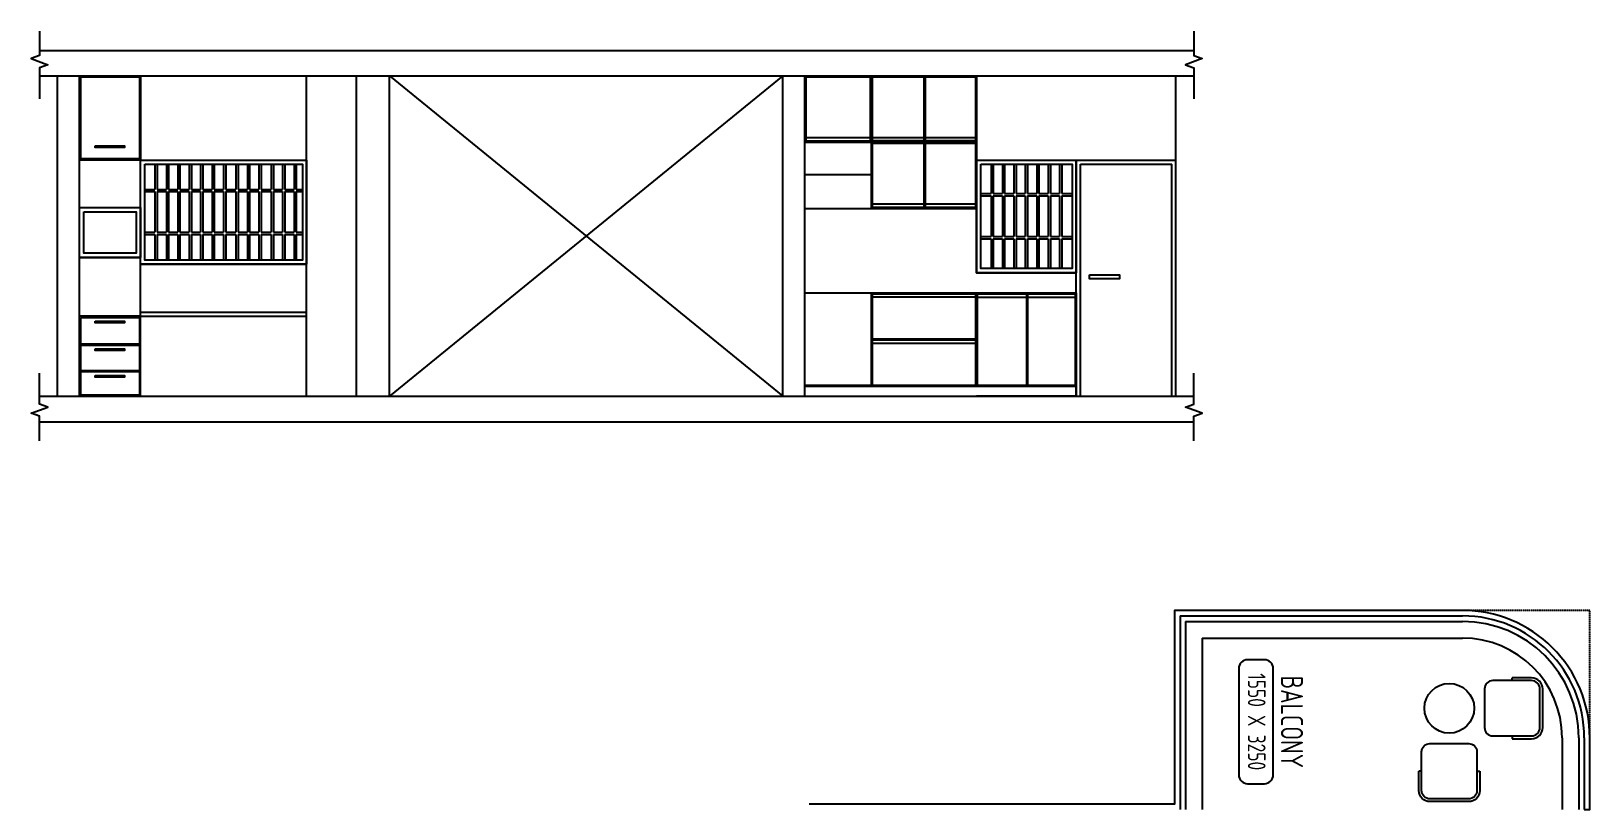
# Model space of a CAD drawing. Header units: millimetres. Extents: x -92307 to 258096, y -47434 to 112633.
# Drawn here: x 20674 to 34749, y 105661 to 112633 of the extents above; entities that cross this region are included whole.
import ezdxf
from ezdxf.enums import TextEntityAlignment as Align

# ---------------------------------------------------------------- set-up
doc = ezdxf.new("R2010")
doc.units = ezdxf.units.MM
doc.header["$LTSCALE"] = 10
doc.linetypes.add('HIDDEN', pattern=[9.525, 6.35, -3.175])
for name, color, linetype in [('A--BLOCKWALL-1', 9, 'Continuous'), ('A--CONCRETE-HID', 9, 'HIDDEN'), ('A--FURNITURE-0', 253, 'Continuous'), ('A--HANDRAIL-1', 9, 'Continuous'), ('A--SPACENUMBER', 2, 'Continuous'), ('A--SPACENUMBER-1', 8, 'Continuous'), ('A--SPACEREF', 3, 'Continuous'), ('A--Stucture', 9, 'Continuous')]:
    doc.layers.add(name, color=color, linetype=linetype)
doc.styles.add('ISO', font='isocp2.shx', dxfattribs={"width": 0.8})

# ---------------------------------------------------------------- blocks, each defined once
blk = doc.blocks.new('A$C383732B3')
for p, q in [((275, 250), (275, 275)), ((275, -250), (275, -275))]:
    blk.add_line(p, q)
blk.add_lwpolyline([(275, 275), (100, 275, 0.414214), (0, 175), (0, -175, 0.414214), (100, -275), (275, -275)], format="xyb")
blk.add_lwpolyline([(100, -250), (450, -250, 0.414214), (525, -175), (525, 175, 0.414214), (450, 250), (100, 250, 0.414214), (25, 175), (25, -175, 0.414214)], format="xyb", close=True)
blk = doc.blocks.new('SPACE')
at = {"layer": 'A--SPACENUMBER-1'}
blk.add_lwpolyline([(-600, 0), (600, 0, 0.414213562), (700, 100), (700, 288.5, 0.414213562), (600, 388.5), (-600, 388.5, 0.414213562), (-700, 288.5), (-700, 100, 0.414213562), (-600, 0, -0.052514465)], format="xyb", dxfattribs=at)
at = {"layer": 'A--SPACENUMBER', "style": 'ISO', "width": 0.8, "flags": 4}
blk.add_attdef('01', text='', height=250, dxfattribs=at).set_placement((0.455, 202.41), align=Align.MIDDLE)
at = {"layer": 'A--SPACEREF', "style": 'ISO', "width": 0.8, "flags": 4}
blk.add_attdef('S', text='', height=300, dxfattribs=at).set_placement((1.35, 474.975), align=Align.CENTER)

msp = doc.modelspace()

# ---------------------------------------------------------------- linework, layer by layer
for p, q in [((20749.6, 112459.4), (31172.1, 112459.4)), ((20749.6, 112230.8), (31172.1, 112230.8)), ((20910.8, 109334.8), (20910.8, 112230.8)), ((21110.8, 109334.8), (21110.8, 112230.8)), ((21660.8, 109334.8), (21660.8, 112230.8)), ((23160.8, 109334.8), (23160.8, 112230.8)), ((23610.8, 109334.8), (23610.8, 112230.8)), ((23910.8, 109334.8), (23910.8, 112230.8)), ((23910.8, 112230.8), (27460.8, 109334.8)), ((27460.8, 112230.8), (23910.8, 109334.8)), ((27460.8, 109334.8), (27460.8, 112230.8)), ((27660.8, 109334.8), (27660.8, 112230.8)), ((28260.8, 111029.6), (28260.8, 112230.8)), ((28260.8, 112230.8), (29210.8, 112230.8)), ((28735.8, 112221.5), (28735.8, 111640.8)), ((28745.8, 112221.5), (28745.8, 111640.8)), ((29210.8, 112230.8), (29210.8, 110450.8)), ((31010.8, 109334.8), (31010.8, 112230.8)), ((27660.8, 111629.6), (29210.8, 111629.6)), ((28735.8, 111620.2), (28735.8, 111039.6)), ((28745.8, 111620.2), (28745.8, 111039.6)), ((21660.8, 111468.4), (23160.8, 111468.4)), ((21791.4, 111430.4), (21791.4, 111203.7)), ((21811.4, 111430.4), (21811.4, 111203.7)), ((21894.5, 111430.4), (21894.5, 111203.7)), ((21894.5, 111430.4), (21894.5, 111203.7)), ((21914.5, 111430.4), (21914.5, 111203.7)), ((21914.5, 111430.4), (21914.5, 111203.7)), ((21997.7, 111430.4), (21997.7, 111203.7)), ((22017.7, 111430.4), (22017.7, 111203.7)), ((22100.8, 111430.4), (22100.8, 111203.7)), ((22100.8, 111430.4), (22100.8, 111203.7)), ((22120.8, 111430.4), (22120.8, 111203.7)), ((22120.8, 111430.4), (22120.8, 111203.7)), ((22204, 111430.4), (22204, 111203.7)), ((22204, 111430.4), (22204, 111203.7)), ((22224, 111430.4), (22224, 111203.7)), ((22224, 111430.4), (22224, 111203.7)), ((22307.2, 111430.4), (22307.2, 111203.7)), ((22307.2, 111430.4), (22307.2, 111203.7)), ((22327.2, 111430.4), (22327.2, 111203.7)), ((22327.2, 111430.4), (22327.2, 111203.7)), ((22410.3, 111430.4), (22410.3, 111203.7)), ((22430.3, 111430.4), (22430.3, 111203.7)), ((22522.8, 111430.4), (22522.8, 111203.7)), ((22542.8, 111430.4), (22542.8, 111203.7)), ((22626, 111430.4), (22626, 111203.7)), ((22626, 111430.4), (22626, 111203.7)), ((22646, 111430.4), (22646, 111203.7)), ((22646, 111430.4), (22646, 111203.7)), ((22729.2, 111430.4), (22729.2, 111203.7)), ((22749.2, 111430.4), (22749.2, 111203.7)), ((22841.7, 111430.4), (22841.7, 111203.7)), ((22861.7, 111430.4), (22861.7, 111203.7)), ((22944.8, 111430.4), (22944.8, 111203.7)), ((22944.8, 111430.4), (22944.8, 111203.7)), ((22964.8, 111430.4), (22964.8, 111203.7)), ((22964.8, 111430.4), (22964.8, 111203.7)), ((23048, 111430.4), (23048, 111203.7)), ((23068, 111430.4), (23068, 111203.7)), ((27660.8, 111337.9), (28260.8, 111337.9)), ((29210.8, 111468.4), (31010.8, 111468.4)), ((29341.4, 111430.4), (29341.4, 111165)), ((29361.4, 111430.4), (29361.4, 111165)), ((29444.5, 111430.4), (29444.5, 111165)), ((29444.5, 111430.4), (29444.5, 111165)), ((29464.5, 111430.4), (29464.5, 111165)), ((29464.5, 111430.4), (29464.5, 111165)), ((29547.7, 111430.4), (29547.7, 111165)), ((29567.7, 111430.4), (29567.7, 111165)), ((29650.8, 111430.4), (29650.8, 111165)), ((29650.8, 111430.4), (29650.8, 111165)), ((29670.8, 111430.4), (29670.8, 111165)), ((29670.8, 111430.4), (29670.8, 111165)), ((29754, 111430.4), (29754, 111165)), ((29754, 111430.4), (29754, 111165)), ((29774, 111430.4), (29774, 111165)), ((29774, 111430.4), (29774, 111165)), ((29857.2, 111430.4), (29857.2, 111165)), ((29857.2, 111430.4), (29857.2, 111165)), ((29877.2, 111430.4), (29877.2, 111165)), ((29877.2, 111430.4), (29877.2, 111165)), ((29960.3, 111430.4), (29960.3, 111165)), ((29980.3, 111430.4), (29980.3, 111165)), ((30110.8, 109334.8), (30110.8, 111468.4)), ((30148.8, 109334.8), (30148.8, 111430.4)), ((30148.8, 111430.4), (30972.8, 111430.4)), ((30972.8, 109334.8), (30972.8, 111430.4)), ((21698.8, 111203.7), (21791.4, 111203.7)), ((21811.4, 111203.7), (21894.5, 111203.7)), ((21914.5, 111203.7), (21997.7, 111203.7)), ((22017.7, 111203.7), (22100.8, 111203.7)), ((22120.8, 111203.7), (22204, 111203.7)), ((22224, 111203.7), (22307.2, 111203.7)), ((22327.2, 111203.7), (22410.3, 111203.7)), ((22430.3, 111203.7), (22522.8, 111203.7)), ((22430.3, 111203.7), (22522.8, 111203.7)), ((22542.8, 111203.7), (22626, 111203.7)), ((22646, 111203.7), (22729.2, 111203.7)), ((22749.2, 111203.7), (22832.3, 111203.7)), ((22749.2, 111203.7), (22841.7, 111203.7)), ((22861.7, 111203.7), (22944.8, 111203.7)), ((22964.8, 111203.7), (23048, 111203.7)), ((23068, 111203.7), (23122.8, 111203.7)), ((21698.8, 111183.7), (21791.4, 111183.7)), ((21791.4, 111183.7), (21791.4, 110815.8)), ((21811.4, 111183.7), (21811.4, 110815.8)), ((21811.4, 111183.7), (21894.5, 111183.7)), ((21894.5, 111183.7), (21894.5, 110815.8)), ((21894.5, 111183.7), (21894.5, 110815.8)), ((21914.5, 111183.7), (21914.5, 110815.8)), ((21914.5, 111183.7), (21914.5, 110815.8)), ((21914.5, 111183.7), (21997.7, 111183.7)), ((21997.7, 111183.7), (21997.7, 110815.8)), ((22017.7, 111183.7), (22017.7, 110815.8)), ((22017.7, 111183.7), (22100.8, 111183.7)), ((22100.8, 111183.7), (22100.8, 110815.8)), ((22100.8, 111183.7), (22100.8, 110815.8)), ((22120.8, 111183.7), (22120.8, 110815.8)), ((22120.8, 111183.7), (22120.8, 110815.8)), ((22120.8, 111183.7), (22204, 111183.7)), ((22204, 111183.7), (22204, 110815.8)), ((22204, 111183.7), (22204, 110815.8)), ((22224, 111183.7), (22224, 110815.8)), ((22224, 111183.7), (22224, 110815.8)), ((22224, 111183.7), (22307.2, 111183.7)), ((22307.2, 111183.7), (22307.2, 110815.8)), ((22307.2, 111183.7), (22307.2, 110815.8)), ((22327.2, 111183.7), (22327.2, 110815.8)), ((22327.2, 111183.7), (22327.2, 110815.8)), ((22327.2, 111183.7), (22410.3, 111183.7)), ((22410.3, 111183.7), (22410.3, 110815.8)), ((22430.3, 111183.7), (22430.3, 110815.8)), ((22430.3, 111183.7), (22522.8, 111183.7)), ((22430.3, 111183.7), (22522.8, 111183.7)), ((22522.8, 111183.7), (22522.8, 110815.8)), ((22542.8, 111183.7), (22542.8, 110815.8)), ((22542.8, 111183.7), (22626, 111183.7)), ((22626, 111183.7), (22626, 110815.8)), ((22626, 111183.7), (22626, 110815.8)), ((22646, 111183.7), (22646, 110815.8)), ((22646, 111183.7), (22646, 110815.8)), ((22646, 111183.7), (22729.2, 111183.7)), ((22729.2, 111183.7), (22729.2, 110815.8)), ((22749.2, 111183.7), (22749.2, 110815.8)), ((22749.2, 111183.7), (22832.3, 111183.7)), ((22749.2, 111183.7), (22841.7, 111183.7)), ((22841.7, 111183.7), (22841.7, 110815.8)), ((22861.7, 111183.7), (22861.7, 110815.8)), ((22861.7, 111183.7), (22944.8, 111183.7)), ((22944.8, 111183.7), (22944.8, 110815.8)), ((22944.8, 111183.7), (22944.8, 110815.8)), ((22964.8, 111183.7), (22964.8, 110815.8)), ((22964.8, 111183.7), (22964.8, 110815.8)), ((22964.8, 111183.7), (23048, 111183.7)), ((23048, 111183.7), (23048, 110815.8)), ((23068, 111183.7), (23068, 110815.8)), ((23068, 111183.7), (23122.8, 111183.7)), ((29248.8, 111165), (29341.4, 111165)), ((29248.8, 111145), (29341.4, 111145)), ((29341.4, 111145), (29341.4, 110777.1)), ((29361.4, 111165), (29444.5, 111165)), ((29361.4, 111145), (29361.4, 110777.1)), ((29361.4, 111145), (29444.5, 111145)), ((29444.5, 111145), (29444.5, 110777.1)), ((29444.5, 111145), (29444.5, 110777.1)), ((29464.5, 111165), (29547.7, 111165)), ((29464.5, 111145), (29464.5, 110777.1)), ((29464.5, 111145), (29464.5, 110777.1)), ((29464.5, 111145), (29547.7, 111145)), ((29547.7, 111145), (29547.7, 110777.1)), ((29567.7, 111165), (29650.8, 111165)), ((29567.7, 111145), (29567.7, 110777.1)), ((29567.7, 111145), (29650.8, 111145)), ((29650.8, 111145), (29650.8, 110777.1)), ((29650.8, 111145), (29650.8, 110777.1)), ((29670.8, 111165), (29754, 111165)), ((29670.8, 111145), (29670.8, 110777.1)), ((29670.8, 111145), (29670.8, 110777.1)), ((29670.8, 111145), (29754, 111145)), ((29754, 111145), (29754, 110777.1)), ((29754, 111145), (29754, 110777.1)), ((29774, 111165), (29857.2, 111165)), ((29774, 111145), (29774, 110777.1)), ((29774, 111145), (29774, 110777.1)), ((29774, 111145), (29857.2, 111145)), ((29857.2, 111145), (29857.2, 110777.1)), ((29857.2, 111145), (29857.2, 110777.1)), ((29877.2, 111165), (29960.3, 111165)), ((29877.2, 111145), (29877.2, 110777.1)), ((29877.2, 111145), (29877.2, 110777.1)), ((29877.2, 111145), (29960.3, 111145)), ((29960.3, 111145), (29960.3, 110777.1)), ((29980.3, 111165), (30072.8, 111165)), ((29980.3, 111145), (29980.3, 110777.1)), ((29980.3, 111145), (30072.8, 111145)), ((21110.8, 111038.4), (21660.8, 111038.4)), ((27660.8, 111029.6), (29210.8, 111029.6)), ((21698.8, 110815.8), (21791.4, 110815.8)), ((21698.8, 110795.8), (21791.4, 110795.8)), ((21791.4, 110795.8), (21791.4, 110564.8)), ((21811.4, 110815.8), (21894.5, 110815.8)), ((21811.4, 110795.8), (21811.4, 110564.8)), ((21811.4, 110795.8), (21894.5, 110795.8)), ((21894.5, 110795.8), (21894.5, 110564.8)), ((21894.5, 110795.8), (21894.5, 110564.8)), ((21914.5, 110815.8), (21997.7, 110815.8)), ((21914.5, 110795.8), (21914.5, 110564.8)), ((21914.5, 110795.8), (21914.5, 110564.8)), ((21914.5, 110795.8), (21997.7, 110795.8)), ((21997.7, 110795.8), (21997.7, 110564.8)), ((22017.7, 110815.8), (22100.8, 110815.8)), ((22017.7, 110795.8), (22017.7, 110564.8)), ((22017.7, 110795.8), (22100.8, 110795.8)), ((22100.8, 110795.8), (22100.8, 110564.8)), ((22100.8, 110795.8), (22100.8, 110564.8)), ((22120.8, 110815.8), (22204, 110815.8)), ((22120.8, 110795.8), (22120.8, 110564.8)), ((22120.8, 110795.8), (22120.8, 110564.8)), ((22120.8, 110795.8), (22204, 110795.8)), ((22204, 110795.8), (22204, 110564.8)), ((22204, 110795.8), (22204, 110564.8)), ((22224, 110815.8), (22307.2, 110815.8)), ((22224, 110795.8), (22224, 110564.8)), ((22224, 110795.8), (22224, 110564.8)), ((22224, 110795.8), (22307.2, 110795.8)), ((22307.2, 110795.8), (22307.2, 110564.8)), ((22307.2, 110795.8), (22307.2, 110564.8)), ((22327.2, 110815.8), (22410.3, 110815.8)), ((22327.2, 110795.8), (22327.2, 110564.8)), ((22327.2, 110795.8), (22327.2, 110564.8)), ((22327.2, 110795.8), (22410.3, 110795.8)), ((22410.3, 110795.8), (22410.3, 110564.8)), ((22430.3, 110815.8), (22522.8, 110815.8)), ((22430.3, 110815.8), (22522.8, 110815.8)), ((22430.3, 110795.8), (22430.3, 110564.8)), ((22430.3, 110795.8), (22522.8, 110795.8)), ((22430.3, 110795.8), (22522.8, 110795.8)), ((22522.8, 110795.8), (22522.8, 110564.8)), ((22542.8, 110815.8), (22626, 110815.8)), ((22542.8, 110795.8), (22542.8, 110564.8)), ((22542.8, 110795.8), (22626, 110795.8)), ((22626, 110795.8), (22626, 110564.8)), ((22626, 110795.8), (22626, 110564.8)), ((22646, 110815.8), (22729.2, 110815.8)), ((22646, 110795.8), (22646, 110564.8)), ((22646, 110795.8), (22646, 110564.8)), ((22646, 110795.8), (22729.2, 110795.8)), ((22729.2, 110795.8), (22729.2, 110564.8)), ((22749.2, 110815.8), (22832.3, 110815.8)), ((22749.2, 110815.8), (22841.7, 110815.8)), ((22749.2, 110795.8), (22749.2, 110564.8)), ((22749.2, 110795.8), (22832.3, 110795.8)), ((22749.2, 110795.8), (22841.7, 110795.8)), ((22841.7, 110795.8), (22841.7, 110564.8)), ((22861.7, 110815.8), (22944.8, 110815.8)), ((22861.7, 110795.8), (22861.7, 110564.8)), ((22861.7, 110795.8), (22944.8, 110795.8)), ((22944.8, 110795.8), (22944.8, 110564.8)), ((22944.8, 110795.8), (22944.8, 110564.8)), ((22964.8, 110815.8), (23048, 110815.8)), ((22964.8, 110795.8), (22964.8, 110564.8)), ((22964.8, 110795.8), (22964.8, 110564.8)), ((22964.8, 110795.8), (23048, 110795.8)), ((23048, 110795.8), (23048, 110564.8)), ((23068, 110815.8), (23122.8, 110815.8)), ((23068, 110795.8), (23068, 110564.8)), ((23068, 110795.8), (23122.8, 110795.8)), ((29248.8, 110777.1), (29341.4, 110777.1)), ((29361.4, 110777.1), (29444.5, 110777.1)), ((29464.5, 110777.1), (29547.7, 110777.1)), ((29567.7, 110777.1), (29650.8, 110777.1)), ((29670.8, 110777.1), (29754, 110777.1)), ((29774, 110777.1), (29857.2, 110777.1)), ((29877.2, 110777.1), (29960.3, 110777.1)), ((29980.3, 110777.1), (30072.8, 110777.1)), ((29248.8, 110757.1), (29341.4, 110757.1)), ((29341.4, 110757.1), (29341.4, 110488.8)), ((29361.4, 110757.1), (29361.4, 110488.8)), ((29361.4, 110757.1), (29444.5, 110757.1)), ((29444.5, 110757.1), (29444.5, 110488.8)), ((29444.5, 110757.1), (29444.5, 110488.8)), ((29464.5, 110757.1), (29464.5, 110488.8)), ((29464.5, 110757.1), (29464.5, 110488.8)), ((29464.5, 110757.1), (29547.7, 110757.1)), ((29547.7, 110757.1), (29547.7, 110488.8)), ((29567.7, 110757.1), (29567.7, 110488.8)), ((29567.7, 110757.1), (29650.8, 110757.1)), ((29650.8, 110757.1), (29650.8, 110488.8)), ((29650.8, 110757.1), (29650.8, 110488.8)), ((29670.8, 110757.1), (29670.8, 110488.8)), ((29670.8, 110757.1), (29670.8, 110488.8)), ((29670.8, 110757.1), (29754, 110757.1)), ((29754, 110757.1), (29754, 110488.8)), ((29754, 110757.1), (29754, 110488.8)), ((29774, 110757.1), (29774, 110488.8)), ((29774, 110757.1), (29774, 110488.8)), ((29774, 110757.1), (29857.2, 110757.1)), ((29857.2, 110757.1), (29857.2, 110488.8)), ((29857.2, 110757.1), (29857.2, 110488.8)), ((29877.2, 110757.1), (29877.2, 110488.8)), ((29877.2, 110757.1), (29877.2, 110488.8)), ((29877.2, 110757.1), (29960.3, 110757.1)), ((29960.3, 110757.1), (29960.3, 110488.8)), ((29980.3, 110757.1), (29980.3, 110488.8)), ((29980.3, 110757.1), (30072.8, 110757.1)), ((21110.8, 110588.4), (21660.8, 110588.4)), ((21660.9, 110526.8), (23160.9, 110526.8)), ((29210.8, 110450.8), (30110.8, 110450.8)), ((27660.8, 110269.8), (30110.8, 110269.8)), ((28260.8, 109425.2), (28260.8, 110269.8)), ((29200.8, 110229.8), (28270.8, 110229.8)), ((29210.8, 110269.8), (29210.8, 109425.2)), ((29660.8, 110259.8), (29660.8, 109435.2)), ((29670.8, 110259.8), (29670.8, 109435.2)), ((21660.8, 110094.8), (23160.8, 110094.8)), ((21660.8, 110056.8), (21110.8, 110056.8)), ((21660.8, 110056.8), (23160.8, 110056.8)), ((21120.8, 109806.8), (21650.8, 109806.8)), ((21120.8, 109796.8), (21650.8, 109796.8)), ((28270.8, 109853.3), (29200.8, 109853.3)), ((28270.8, 109843.3), (29200.8, 109843.3)), ((28270.8, 109813.3), (29200.8, 109813.3)), ((21120.8, 109566.8), (21650.8, 109566.8)), ((21120.8, 109556.8), (21650.8, 109556.8)), ((27660.8, 109435.2), (28260.8, 109435.2)), ((27660.8, 109425.2), (30110.8, 109425.2)), ((28270.8, 109435.2), (29200.8, 109435.2)), ((29220.8, 109435.2), (29660.8, 109435.2)), ((29670.8, 109435.2), (30100.8, 109435.2)), ((20749.6, 109334.8), (31172.1, 109334.8)), ((20749.6, 109103.6), (31172.1, 109103.6))]:
    msp.add_line(p, q)
at = {"linetype": 'Continuous'}
for points in [[(20749.6, 112633.2), (20749.6, 112412.4), (20673.8, 112384.8), (20825.4, 112329.6), (20749.6, 112302), (20749.6, 112021.4)], [(31172.1, 112633.2), (31172.1, 112412.4), (31247.9, 112384.8), (31096.3, 112329.6), (31172.1, 112302), (31172.1, 112021.4)], [(20749.6, 108932.4), (20749.6, 109153.2), (20673.8, 109180.8), (20825.4, 109236), (20749.6, 109263.6), (20749.6, 109544.3)], [(31172.1, 108932.4), (31172.1, 109153.2), (31247.9, 109180.8), (31096.3, 109236), (31172.1, 109263.6), (31172.1, 109544.3)]]:
    msp.add_lwpolyline(points, dxfattribs=at)
for points in [[(21110.8, 112230.8), (21660.8, 112230.8), (21660.8, 111468.4), (21110.8, 111468.4)], [(21120.8, 112220.8), (21650.8, 112220.8), (21650.8, 111478.4), (21120.8, 111478.4)], [(27670.8, 112220.8), (28250.8, 112220.8), (28250.8, 111639.6), (27670.8, 111639.6)], [(28270.8, 112221.5), (29200.8, 112221.5), (29200.8, 111640.8), (28270.8, 111640.8)], [(28270.8, 111620.2), (29200.8, 111620.2), (29200.8, 111039.6), (28270.8, 111039.6)], [(21252.5, 111595.7), (21516.3, 111595.7), (21516.3, 111581.4), (21252.5, 111581.4)], [(21660.8, 111468.4), (23160.8, 111468.4), (23160.8, 110526.8), (21660.8, 110526.8)], [(21698.8, 111430.4), (23122.8, 111430.4), (23122.8, 110564.8), (21698.8, 110564.8)], [(29210.8, 111468.4), (30110.8, 111468.4), (30110.8, 110450.8), (29210.8, 110450.8)], [(29248.8, 111430.4), (30072.8, 111430.4), (30072.8, 110488.8), (29248.8, 110488.8)], [(21110.8, 111038.4), (21660.8, 111038.4), (21660.8, 110588.4), (21110.8, 110588.4)], [(21148.8, 111000.4), (21622.8, 111000.4), (21622.8, 110626.4), (21148.8, 110626.4)], [(30231.7, 110432.7), (30502.3, 110432.7), (30502.3, 110395.8), (30231.7, 110395.8)], [(21120.8, 110046.8), (21650.8, 110046.8), (21650.8, 109344.8), (21120.8, 109344.8)], [(21252.5, 110011.6), (21516.3, 110011.6), (21516.3, 109997.3), (21252.5, 109997.3)], [(21252.5, 109761.6), (21516.3, 109761.6), (21516.3, 109747.3), (21252.5, 109747.3)], [(21252.5, 109521.6), (21516.3, 109521.6), (21516.3, 109507.3), (21252.5, 109507.3)]]:
    msp.add_lwpolyline(points, close=True)
for points in [[(28250.8, 111669.6), (27670.8, 111669.6)], [(28735.8, 111669.6), (28270.8, 111669.6)], [(29200.8, 111669.6), (28745.8, 111669.6)], [(28735.8, 111069.6), (28270.8, 111069.6)], [(29200.8, 111069.6), (28745.8, 111069.6)], [(28270.8, 109435.2), (28270.8, 110259.8), (29200.8, 110259.8), (29200.8, 109435.2)], [(29210.8, 109425.2), (29210.8, 110269.8), (30110.8, 110269.8), (30110.8, 109334.8), (29210.8, 109334.8)], [(29220.8, 109435.2), (29220.8, 110259.8), (30100.8, 110259.8), (30100.8, 109435.2)], [(29220.8, 110229.8), (29660.8, 110229.8)], [(29670.8, 110229.8), (30100.8, 110229.8)]]:
    msp.add_lwpolyline(points)
at = {"layer": 'A--BLOCKWALL-1'}
for p, q in [((31248.8, 107149.7), (33598.8, 107149.7)), ((31248.8, 107149.7), (31248.8, 105599.7)), ((34498.8, 106249.7), (34498.8, 105599.7))]:
    msp.add_line(p, q, dxfattribs=at)
msp.add_arc((33598.8, 106249.7), 900, 0, 90, dxfattribs=at)
at = {"layer": 'A--CONCRETE-HID', "ltscale": 0.01}
msp.add_lwpolyline([(34748.8, 106249.7), (34748.8, 107399.7), (33598.8, 107399.7)], dxfattribs=at)
at = {"layer": 'A--FURNITURE-0'}
msp.add_circle((33479.8, 106515.1), 225, dxfattribs=at)
at = {"layer": 'A--HANDRAIL-1', "color": 1}
for p, q in [((31048.8, 107349.7), (33598.8, 107349.7)), ((31048.8, 107349.7), (31048.8, 105599.7)), ((31098.8, 107299.7), (33598.8, 107299.7)), ((31098.8, 107299.7), (31098.8, 105599.7)), ((34648.8, 106249.7), (34648.8, 105599.7)), ((34698.8, 106249.7), (34698.8, 105599.7))]:
    msp.add_line(p, q, dxfattribs=at)
for radius in [1100, 1050]:
    msp.add_arc((33598.8, 106249.7), radius, 0, 90, dxfattribs=at)
at = {"layer": 'A--Stucture', "linetype": 'Continuous', "ltscale": 0.5}
msp.add_lwpolyline([(34698.8, 105599.7), (34748.8, 105599.7), (34748.8, 106249.7, 0.4142136), (33598.8, 107399.7), (30998.8, 107399.7), (30998.8, 105649.7), (27698.8, 105649.7)], format="xyb", dxfattribs=at)

# ---------------------------------------------------------------- block references
at = {"layer": 'A--FURNITURE-0', "extrusion": (0, 0, -1), "xscale": -1, "zscale": -1, "rotation": 180}
msp.add_blockref('A$C383732B3', (-34323, 106515.1), dxfattribs=at)
at = {"layer": 'A--FURNITURE-0', "xscale": -1, "rotation": 270}
msp.add_blockref('A$C383732B3', (33479.8, 105671.9), dxfattribs=at)
at = {"layer": 'A--SPACEREF'}
ref = msp.add_blockref('SPACE', (31579, 106394), dxfattribs=dict(at, xscale=0.8000000000029104, yscale=0.8000000000029104, zscale=0.8, rotation=270))
ref.add_attrib('01', '1550 X 3250', dxfattribs={"layer": 'A--SPACENUMBER', "height": 160, "rotation": 270, "style": 'ISO', "width": 0.8, "flags": 4}).set_placement((31741, 106393.5), align=Align.MIDDLE)
ref.add_attrib('S', 'BALCONY', dxfattribs={"height": 200, "rotation": 270, "style": 'ISO', "width": 0.8, "flags": 4}).set_placement((31959, 106392.8), align=Align.CENTER)

doc.saveas('drawing.dxf')
